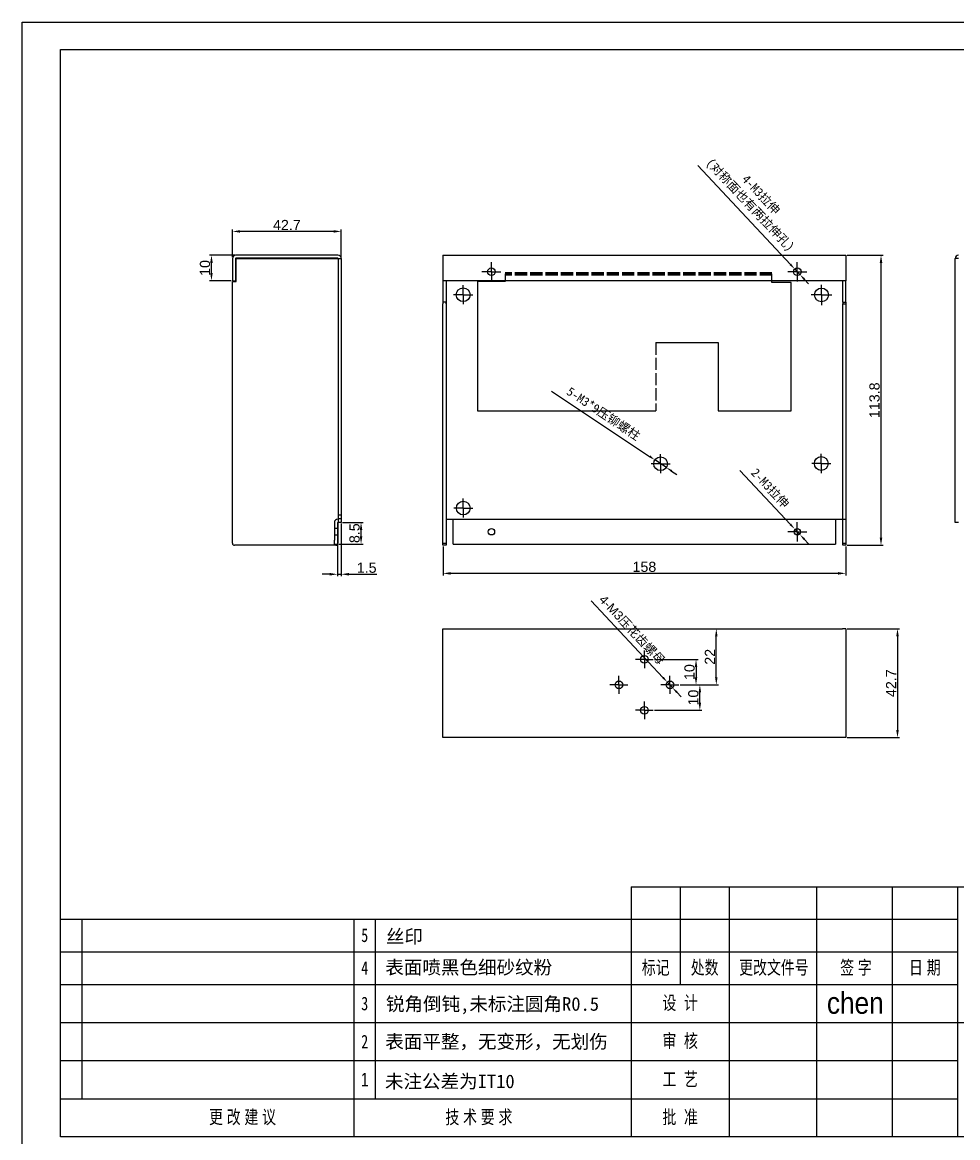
# Model space of a CAD drawing. Header units: millimetres. Extents: x 3299 to 4566, y 1016 to 2046.
# Drawn here: x 3299.4 to 3666.4, y 1608.1 to 2045.7 of the extents above; entities that cross this region are included whole.
import ezdxf
from ezdxf.enums import TextEntityAlignment as Align

# ---------------------------------------------------------------- set-up
doc = ezdxf.new("R2010")
doc.units = ezdxf.units.MM
doc.header["$LTSCALE"] = 0.4
doc.linetypes.add('ACAD_ISO02W100', pattern=[15, 12, -3])
for name, color, linetype in [('CON', 7, 'Continuous'), ('hatch', 2, 'Continuous'), ('SLD-0', 179, 'Continuous'), ('text', 7, 'Continuous')]:
    doc.layers.add(name, color=color, linetype=linetype)
doc.styles.add('GA1', font='simhei.ttf')
doc.styles.add('GA3', font='STXINGKA.TTF', dxfattribs={"width": 0.9})
doc.styles.get("Standard").update_dxf_attribs({"font": '', "width": 0.75})
doc.styles.add('style1', font='arial.ttf')
doc.styles.add('style2', font='STXINGKA.TTF', dxfattribs={"width": 0.9})
doc.styles.get('Standard').set_extended_font_data('SimSun')
doc.dimstyles.new('ISO-25$0', dxfattribs={"dimtxt": 4, "dimasz": 3, "dimexe": 0.8, "dimexo": 0.5, "dimgap": 0.5, "dimtad": 1, "dimdsep": 46, "dimtxsty": 'style1', "dimcen": 2, "dimclrd": 3, "dimclre": 3, "dimclrt": 3, "dimadec": 0, "dimazin": 0, "dimtfac": 1, "dimtmove": 0, "dimatfit": 2, "dimfxl": 1, "dimarcsym": 0})
doc.dimstyles.new('ISO-25$3', dxfattribs={"dimtxt": 3.5, "dimasz": 2.5, "dimexe": 1.25, "dimexo": 1, "dimgap": 1.5, "dimtad": 1, "dimtih": 1, "dimdsep": 46, "dimtxsty": 'style1', "dimcen": 2.5, "dimclrd": 3, "dimclre": 3, "dimclrt": 3, "dimadec": 0, "dimazin": 0, "dimtfac": 1, "dimtmove": 0, "dimatfit": 3, "dimfxl": 1, "dimarcsym": 0})

# ---------------------------------------------------------------- blocks, each defined once
blk = doc.blocks.new('Q')
at = {"color": 0}
for q in [(90.94, 4.06), (237.1, 41.41)]:
    blk.add_line((90.94, 41.41), q, dxfattribs=at)
at = {"lineweight": -3}
blk.add_lwpolyline([(5.7, 166.46), (237.1, 166.46), (237.1, 4.06), (5.7, 4.06)], close=True, dxfattribs=at)
at = {"layer": 'hatch', "color": 0}
for p, q in [((98.25, 41.41), (98.25, 26.8)), ((105.56, 41.41), (105.56, 4.06)), ((118.63, 41.41), (118.63, 4.06)), ((129.92, 41.41), (129.92, 4.06)), ((139.66, 41.41), (139.66, 4.06)), ((5.7, 36.54), (139.66, 36.54)), ((8.95, 9.74), (8.95, 36.54)), ((49.52, 36.54), (49.52, 4.06)), ((52.76, 9.74), (52.76, 36.54)), ((5.7, 31.67), (139.66, 31.67)), ((5.7, 26.8), (139.66, 26.8)), ((5.7, 21.11), (139.66, 21.11)), ((139.66, 21.11), (237.1, 21.11)), ((5.7, 15.43), (139.66, 15.43))]:
    blk.add_line(p, q, dxfattribs=at)
at = {"layer": 'hatch', "lineweight": -3}
blk.add_lwpolyline([(0, 170.52), (241.16, 170.52), (241.16, 0), (0, 0)], close=True, dxfattribs=at)
at = {"layer": 'text', "color": 0}
blk.add_line((5.7, 9.74), (139.66, 9.74), dxfattribs=at)
at = {"width": 0.9}
for tag, height, style, p in [('KEHU', 3.25, 'style1', (224.31, 160.95)), ('SHEJI', 3.25, 'style2', (124.41, 22.43)), ('RIQI', 2.03, 'style2', (134.75, 22.26))]:
    blk.add_attdef(tag, text='', height=height, dxfattribs=dict(at, style=style)).set_placement(p, align=Align.CENTER)
at = {"style": 'style1', "width": 0.9}
blk.add_attdef('TUHAO', (191.77, 35.6), '', height=3.25, dxfattribs=at)
for tag, p, width in [('FIVE', (54.31, 32.96), 0.9), ('FORU', (54.21, 28.35), 0.9), ('THREE', (54.31, 22.88), 0.9), ('TWO', (54.21, 17.26), 0.8), ('ONE', (54.16, 11.32), 0.9)]:
    blk.add_attdef(tag, p, '', height=2.03, dxfattribs=dict(width=width))
at = {"width": 0.9}
for tag, height, p in [('MINGCHEN', 4.87, (163.85, 26.52)), ('SHULIANG', 2.03, (221.89, 23.13)), ('JI', 2.44, (196.74, 17.15)), ('GONG', 2.44, (208.97, 17.01)), ('BANBEN', 2.44, (231.89, 17.17)), ('CAILIAO', 3.25, (164.34, 11.02))]:
    blk.add_attdef(tag, text='', height=height, dxfattribs=at).set_placement(p, align=Align.CENTER)
at = {"layer": 'text', "color": 0, "char_height": 2.03, "width": 14.2015, "attachment_point": 5}
for s, insert in [('{\\fSimSun|b0|i0|c134|p54;5}', (51.14, 34.15)), ('{\\fSimSun|b0|i0|c134|p54;4}', (51.14, 29.28)), ('{\\fￋￎￌﾣﾤ|b0|i0|c134|p2;标记}', (94.6, 29.23)), ('{\\fￋￎￌﾣﾤ|b0|i0|c134|p54;处数}', (101.91, 29.23)), ('{\\fￋￎￌﾣﾤ|b0|i0|c134|p54;更改文件号}', (112.25, 29.23)), ('{\\fￋￎￌﾣﾤ|b0|i0|c134|p54;签 字}', (124.51, 29.23)), ('{\\fￋￎￌﾣﾤ|b0|i0|c134|p54;日 期}', (134.79, 29.23)), ('{\\fￋￎￌﾣﾤ|b0|i0|c134|p54;设  计}', (98.25, 23.95)), ('{\\fSimSun|b0|i0|c134|p54;3}', (51.14, 23.95)), ('{\\fSimSun|b0|i0|c134|p54;2}', (51.14, 18.27)), ('{\\fￋￎￌﾣﾤ|b0|i0|c134|p54;审  核}', (98.25, 18.27)), ('{\\fￋￎￌﾣﾤ|b0|i0|c134|p54;1}', (51.14, 12.59)), ('{\\fￋￎￌﾣﾤ|b0|i0|c134|p54;工  艺}', (98.25, 12.59)), ('{\\fￋￎￌﾣﾤ|b0|i0|c134|p54;批  准}', (98.25, 6.9))]:
    blk.add_mtext(s, dxfattribs=dict(at, insert=insert))
at = {"layer": 'text', "color": 0, "char_height": 2.03, "attachment_point": 5}
for s, insert in [('{\\fￋￎￌﾣﾤ|b0|i0|c134|p54;更 改 建 议}', (32.89, 6.9)), ('{\\fￋￎￌﾣﾤ|b0|i0|c134|p54;技 术 要 求}', (68.19, 6.9))]:
    blk.add_mtext(s, dxfattribs=dict(at, insert=insert))
blk = doc.blocks.new('SW_CENTERMARKSYMBOL_5')
at = {"layer": 'SLD-0', "color": 0}
for p, q in [((-0.5, 0), (-0.75, 0)), ((0, 0), (-0.5, 0)), ((0, 0.5), (0, 0.75)), ((0, 0), (0, 0.5)), ((0, 0), (0, -0.5)), ((0, 0), (0.5, 0)), ((0.5, 0), (0.75, 0)), ((0, -0.5), (0, -0.75))]:
    blk.add_line(p, q, dxfattribs=at)
blk = doc.blocks.new('SW_CENTERMARKSYMBOL_13')
at = {"layer": 'SLD-0', "color": 0}
for p, q in [((-0.5, 0), (-0.7, 0)), ((0, 0), (-0.5, 0)), ((0, 0.5), (0, 0.7)), ((0, 0), (0, 0.5)), ((0, 0), (0, -0.5)), ((0, 0), (0.5, 0)), ((0.5, 0), (0.7, 0)), ((0, -0.5), (0, -0.7))]:
    blk.add_line(p, q, dxfattribs=at)
blk = doc.blocks.new('SW_CENTERMARKSYMBOL_14')
at = {"layer": 'SLD-0', "color": 0}
for p, q in [((-0.5, 0), (-0.7, 0)), ((0, 0), (-0.5, 0)), ((0, 0.5), (0, 0.7)), ((0, 0), (0, 0.5)), ((0, 0), (0, -0.5)), ((0, 0), (0.5, 0)), ((0.5, 0), (0.7, 0)), ((0, -0.5), (0, -0.7))]:
    blk.add_line(p, q, dxfattribs=at)
blk = doc.blocks.new('*D50')
at = {"layer": 'CON', "color": 3, "lineweight": -2, "transparency": 16777216}
for p, q in [((3580.88, 1869.88), (3600.73, 1848.7)), ((3604.49, 1844.69), (3602.44, 1846.88)), ((3606.2, 1842.87), (3607.91, 1841.04))]:
    blk.add_line(p, q, dxfattribs=at)
at = {"layer": 'CON', "color": 3, "transparency": 16777216}
for points in [[(3601.04, 1848.99), (3600.43, 1848.42), (3602.44, 1846.88)], [(3606.51, 1843.15), (3605.9, 1842.58), (3604.49, 1844.69)]]:
    blk.add_solid(points, dxfattribs=at)
at = {"layer": 'Defpoints', "color": 0, "transparency": 16777216}
for p in [(3602.44, 1846.88), (3604.49, 1844.69)]:
    blk.add_point(p, dxfattribs=at)
at = {"layer": 'CON', "color": 3, "transparency": 16777216, "insert": (3592.71, 1862.79), "char_height": 3.5, "attachment_point": 5, "rotation": 313.1484, "style": 'style1'}
blk.add_mtext('{\\Ftxt|c134;2-M3\\fSimSun|b0|i0|c134|p2;拉伸}', dxfattribs=at)
blk = doc.blocks.new('*D51')
at = {"layer": 'CON', "color": 3, "lineweight": -2, "transparency": 16777216}
for p, q in [((3522.53, 1818.75), (3550.73, 1788.67)), ((3554.49, 1784.65), (3552.44, 1786.84)), ((3556.2, 1782.83), (3557.91, 1781))]:
    blk.add_line(p, q, dxfattribs=at)
at = {"layer": 'CON', "color": 3, "transparency": 16777216}
for points in [[(3551.04, 1788.95), (3550.43, 1788.38), (3552.44, 1786.84)], [(3556.51, 1783.11), (3555.9, 1782.54), (3554.49, 1784.65)]]:
    blk.add_solid(points, dxfattribs=at)
at = {"layer": 'Defpoints', "color": 0, "transparency": 16777216}
for p in [(3552.44, 1786.84), (3554.49, 1784.65)]:
    blk.add_point(p, dxfattribs=at)
at = {"layer": 'CON', "color": 3, "transparency": 16777216, "insert": (3538.54, 1807.21), "char_height": 3.5, "attachment_point": 5, "rotation": 313.1484, "style": 'style1'}
blk.add_mtext('4-M3{\\fSimSun|b0|i0|c134|p2;压花齿螺母}', dxfattribs=at)
blk = doc.blocks.new('SW_CENTERMARKSYMBOL_0')
at = {"layer": 'SLD-0', "color": 0}
for p, q in [((-0.5, 0), (-0.75, 0)), ((0, 0), (-0.5, 0)), ((0, 0.5), (0, 0.75)), ((0, 0), (0, 0.5)), ((0, 0), (0, -0.5)), ((0, 0), (0.5, 0)), ((0.5, 0), (0.75, 0)), ((0, -0.5), (0, -0.75))]:
    blk.add_line(p, q, dxfattribs=at)
blk = doc.blocks.new('SW_CENTERMARKSYMBOL_1')
at = {"layer": 'SLD-0', "color": 0}
for p, q in [((-0.5, 0), (-0.75, 0)), ((0, 0), (-0.5, 0)), ((0, 0.5), (0, 0.75)), ((0, 0), (0, 0.5)), ((0, 0), (0, -0.5)), ((0, 0), (0.5, 0)), ((0.5, 0), (0.75, 0)), ((0, -0.5), (0, -0.75))]:
    blk.add_line(p, q, dxfattribs=at)
blk = doc.blocks.new('SW_CENTERMARKSYMBOL_2')
at = {"layer": 'SLD-0', "color": 0}
for p, q in [((-0.5, 0), (-0.75, 0)), ((0, 0), (-0.5, 0)), ((0, 0.5), (0, 0.75)), ((0, 0), (0, 0.5)), ((0, 0), (0, -0.5)), ((0, 0), (0.5, 0)), ((0.5, 0), (0.75, 0)), ((0, -0.5), (0, -0.75))]:
    blk.add_line(p, q, dxfattribs=at)
blk = doc.blocks.new('SW_CENTERMARKSYMBOL_3')
at = {"layer": 'SLD-0', "color": 0}
for p, q in [((-0.5, 0), (-0.75, 0)), ((0, 0), (-0.5, 0)), ((0, 0.5), (0, 0.75)), ((0, 0), (0, 0.5)), ((0, 0), (0, -0.5)), ((0, 0), (0.5, 0)), ((0.5, 0), (0.75, 0)), ((0, -0.5), (0, -0.75))]:
    blk.add_line(p, q, dxfattribs=at)
blk = doc.blocks.new('SW_CENTERMARKSYMBOL_4')
at = {"layer": 'SLD-0', "color": 0}
for p, q in [((-0.5, 0), (-0.75, 0)), ((0, 0), (-0.5, 0)), ((0, 0.5), (0, 0.75)), ((0, 0), (0, 0.5)), ((0, 0), (0, -0.5)), ((0, 0), (0.5, 0)), ((0.5, 0), (0.75, 0)), ((0, -0.5), (0, -0.75))]:
    blk.add_line(p, q, dxfattribs=at)
blk = doc.blocks.new('SW_CENTERMARKSYMBOL_6')
at = {"layer": 'SLD-0', "color": 0}
for p, q in [((-0.5, 0), (-0.8, 0)), ((0, 0), (-0.5, 0)), ((0, 0.5), (0, 0.8)), ((0, 0), (0, 0.5)), ((0, 0), (0, -0.5)), ((0, 0), (0.5, 0)), ((0.5, 0), (0.8, 0)), ((0, -0.5), (0, -0.8))]:
    blk.add_line(p, q, dxfattribs=at)
blk = doc.blocks.new('*D44')
at = {"layer": 'CON', "color": 3, "lineweight": -2, "transparency": 16777216}
for p, q in [((3507.07, 1900.94), (3545.51, 1875.38)), ((3552.09, 1871.01), (3547.59, 1874)), ((3554.17, 1869.63), (3556.25, 1868.24))]:
    blk.add_line(p, q, dxfattribs=at)
at = {"layer": 'CON', "color": 3, "transparency": 16777216}
for points in [[(3545.74, 1875.73), (3545.28, 1875.04), (3547.59, 1874)], [(3554.4, 1869.97), (3553.94, 1869.28), (3552.09, 1871.01)]]:
    blk.add_solid(points, dxfattribs=at)
at = {"layer": 'Defpoints', "color": 0, "transparency": 16777216}
for p in [(3547.59, 1874), (3552.09, 1871.01)]:
    blk.add_point(p, dxfattribs=at)
at = {"layer": 'CON', "color": 3, "transparency": 16777216, "insert": (3527.35, 1892.01), "char_height": 3.5, "attachment_point": 5, "rotation": 326.3809, "style": 'style1'}
blk.add_mtext('{\\Ftxt|c134;5-M3*9\\fSimSun|b0|i0|c134|p2;压铆螺柱}', dxfattribs=at)
blk = doc.blocks.new('*D45')
at = {"layer": 'CON', "color": 3, "lineweight": -2, "transparency": 16777216}
for p, q in [((3464.47, 1839.99), (3464.47, 1828.68)), ((3622.47, 1839.99), (3622.47, 1828.68)), ((3619.47, 1829.48), (3467.47, 1829.48))]:
    blk.add_line(p, q, dxfattribs=at)
at = {"layer": 'CON', "color": 3, "transparency": 16777216}
for points in [[(3467.47, 1829.98), (3467.47, 1828.98), (3464.47, 1829.48)], [(3619.47, 1829.98), (3619.47, 1828.98), (3622.47, 1829.48)]]:
    blk.add_solid(points, dxfattribs=at)
at = {"layer": 'Defpoints', "color": 0, "transparency": 16777216}
for p in [(3464.47, 1840.49), (3622.47, 1840.49), (3464.47, 1829.48)]:
    blk.add_point(p, dxfattribs=at)
at = {"layer": 'CON', "color": 3, "transparency": 16777216, "insert": (3543.47, 1832.02), "char_height": 4, "attachment_point": 5, "style": 'style1'}
blk.add_mtext('158', dxfattribs=at)
blk = doc.blocks.new('*D46')
at = {"layer": 'CON', "color": 3, "lineweight": -2, "transparency": 16777216}
for p, q in [((3564.41, 1989.46), (3600.73, 1950.7)), ((3604.49, 1946.69), (3602.44, 1948.88)), ((3606.2, 1944.87), (3607.91, 1943.04))]:
    blk.add_line(p, q, dxfattribs=at)
at = {"layer": 'CON', "color": 3, "transparency": 16777216}
for points in [[(3601.04, 1950.99), (3600.43, 1950.42), (3602.44, 1948.88)], [(3606.51, 1945.15), (3605.9, 1944.58), (3604.49, 1946.69)]]:
    blk.add_solid(points, dxfattribs=at)
at = {"layer": 'Defpoints', "color": 0, "transparency": 16777216}
for p in [(3602.44, 1948.88), (3604.49, 1946.69)]:
    blk.add_point(p, dxfattribs=at)
at = {"layer": 'CON', "color": 3, "transparency": 16777216, "insert": (3586.82, 1975.78), "char_height": 3.5, "attachment_point": 5, "rotation": 313.1484, "style": 'style1'}
blk.add_mtext('{\\Ftxt|c134;4-M3\\fSimSun|b0|i0|c134|p2;拉伸\\P(对称面也有两拉伸孔)}', dxfattribs=at)
blk = doc.blocks.new('*D57')
at = {"layer": 'CON', "color": 3, "lineweight": -2, "transparency": 16777216}
for p, q in [((3622.97, 1954.29), (3637.1, 1954.29)), ((3636.3, 1843.49), (3636.3, 1951.29)), ((3622.97, 1840.49), (3637.1, 1840.49))]:
    blk.add_line(p, q, dxfattribs=at)
at = {"layer": 'CON', "color": 3, "transparency": 16777216}
for points in [[(3635.8, 1951.29), (3636.8, 1951.29), (3636.3, 1954.29)], [(3635.8, 1843.49), (3636.8, 1843.49), (3636.3, 1840.49)]]:
    blk.add_solid(points, dxfattribs=at)
at = {"layer": 'Defpoints', "color": 0, "transparency": 16777216}
for p in [(3622.47, 1954.29), (3636.3, 1954.29), (3622.47, 1840.49)]:
    blk.add_point(p, dxfattribs=at)
at = {"layer": 'CON', "color": 3, "transparency": 16777216, "insert": (3633.76, 1897.39), "char_height": 4, "attachment_point": 5, "rotation": 90, "style": 'style1'}
blk.add_mtext('113.8', dxfattribs=at)
blk = doc.blocks.new('*D58')
at = {"layer": 'CON', "color": 3, "lineweight": -2, "transparency": 16777216}
for p, q in [((3382.97, 1954.29), (3372.84, 1954.29)), ((3373.64, 1947.29), (3373.64, 1951.29)), ((3381.37, 1944.29), (3372.84, 1944.29))]:
    blk.add_line(p, q, dxfattribs=at)
at = {"layer": 'CON', "color": 3, "transparency": 16777216}
for points in [[(3373.14, 1951.29), (3374.14, 1951.29), (3373.64, 1954.29)], [(3373.14, 1947.29), (3374.14, 1947.29), (3373.64, 1944.29)]]:
    blk.add_solid(points, dxfattribs=at)
at = {"layer": 'Defpoints', "color": 0, "transparency": 16777216}
for p in [(3373.64, 1954.29), (3383.47, 1954.29), (3381.87, 1944.29)]:
    blk.add_point(p, dxfattribs=at)
at = {"layer": 'CON', "color": 3, "transparency": 16777216, "insert": (3371.1, 1949.29), "char_height": 4, "attachment_point": 5, "rotation": 90, "style": 'style1'}
blk.add_mtext('10', dxfattribs=at)
blk = doc.blocks.new('*D59')
at = {"layer": 'CON', "color": 3, "lineweight": -2, "transparency": 16777216}
for p, q in [((3381.87, 1953.49), (3381.87, 1964.43)), ((3421.57, 1963.63), (3384.87, 1963.63)), ((3424.57, 1953.49), (3424.57, 1964.43))]:
    blk.add_line(p, q, dxfattribs=at)
at = {"layer": 'CON', "color": 3, "transparency": 16777216}
for points in [[(3384.87, 1964.13), (3384.87, 1963.13), (3381.87, 1963.63)], [(3421.57, 1964.13), (3421.57, 1963.13), (3424.57, 1963.63)]]:
    blk.add_solid(points, dxfattribs=at)
at = {"layer": 'Defpoints', "color": 0, "transparency": 16777216}
for p in [(3381.87, 1963.63), (3381.87, 1952.99), (3424.57, 1952.99)]:
    blk.add_point(p, dxfattribs=at)
at = {"layer": 'CON', "color": 3, "transparency": 16777216, "insert": (3403.22, 1966.14), "char_height": 4, "attachment_point": 5, "style": 'style1'}
blk.add_mtext('42.7', dxfattribs=at)
blk = doc.blocks.new('*D60')
at = {"layer": 'CON', "color": 3, "lineweight": -2, "transparency": 16777216}
for p, q in [((3425.07, 1849.49), (3433.12, 1849.49)), ((3432.32, 1843.99), (3432.32, 1846.49)), ((3423.57, 1840.99), (3433.12, 1840.99))]:
    blk.add_line(p, q, dxfattribs=at)
at = {"layer": 'CON', "color": 3, "transparency": 16777216}
for points in [[(3431.82, 1846.49), (3432.82, 1846.49), (3432.32, 1849.49)], [(3431.82, 1843.99), (3432.82, 1843.99), (3432.32, 1840.99)]]:
    blk.add_solid(points, dxfattribs=at)
at = {"layer": 'Defpoints', "color": 0, "transparency": 16777216}
for p in [(3424.57, 1849.49), (3432.32, 1849.49), (3423.07, 1840.99)]:
    blk.add_point(p, dxfattribs=at)
at = {"layer": 'CON', "color": 3, "transparency": 16777216, "insert": (3429.78, 1845.24), "char_height": 4, "attachment_point": 5, "rotation": 90, "style": 'style1'}
blk.add_mtext('8.5', dxfattribs=at)
blk = doc.blocks.new('*D61')
at = {"layer": 'CON', "color": 3, "lineweight": -2, "transparency": 16777216}
for p, q in [((3424.57, 1848.99), (3424.57, 1828.33)), ((3423.07, 1840.49), (3423.07, 1828.33)), ((3420.07, 1829.13), (3417.07, 1829.13)), ((3423.07, 1829.13), (3424.57, 1829.13)), ((3427.57, 1829.13), (3438.5, 1829.13))]:
    blk.add_line(p, q, dxfattribs=at)
at = {"layer": 'CON', "color": 3, "transparency": 16777216}
for points in [[(3420.07, 1829.63), (3420.07, 1828.63), (3423.07, 1829.13)], [(3427.57, 1829.63), (3427.57, 1828.63), (3424.57, 1829.13)]]:
    blk.add_solid(points, dxfattribs=at)
at = {"layer": 'Defpoints', "color": 0, "transparency": 16777216}
for p in [(3424.57, 1849.49), (3423.07, 1840.99), (3424.57, 1829.13)]:
    blk.add_point(p, dxfattribs=at)
at = {"layer": 'CON', "color": 3, "transparency": 16777216, "insert": (3434.53, 1831.67), "char_height": 4, "attachment_point": 5, "style": 'style1'}
blk.add_mtext('1.5', dxfattribs=at)
blk = doc.blocks.new('*D74')
at = {"layer": 'CON', "color": 3, "lineweight": -2, "transparency": 16777216}
for p, q in [((3557.47, 1807.75), (3572.49, 1807.75)), ((3571.69, 1788.75), (3571.69, 1804.75)), ((3557.47, 1785.75), (3572.49, 1785.75))]:
    blk.add_line(p, q, dxfattribs=at)
at = {"layer": 'CON', "color": 3, "transparency": 16777216}
for points in [[(3571.19, 1804.75), (3572.19, 1804.75), (3571.69, 1807.75)], [(3571.19, 1788.75), (3572.19, 1788.75), (3571.69, 1785.75)]]:
    blk.add_solid(points, dxfattribs=at)
at = {"layer": 'Defpoints', "color": 0, "transparency": 16777216}
for p in [(3556.97, 1807.75), (3571.69, 1807.75), (3556.97, 1785.75)]:
    blk.add_point(p, dxfattribs=at)
at = {"layer": 'CON', "color": 3, "transparency": 16777216, "insert": (3569.18, 1796.75), "char_height": 4, "attachment_point": 5, "rotation": 90, "style": 'style1'}
blk.add_mtext('22', dxfattribs=at)
blk = doc.blocks.new('*D75')
at = {"layer": 'CON', "color": 3, "lineweight": -2, "transparency": 16777216}
for p, q in [((3622.97, 1807.75), (3643.57, 1807.75)), ((3642.77, 1804.75), (3642.77, 1768.05)), ((3622.97, 1765.05), (3643.57, 1765.05))]:
    blk.add_line(p, q, dxfattribs=at)
at = {"layer": 'CON', "color": 3, "transparency": 16777216}
for points in [[(3642.27, 1804.75), (3643.27, 1804.75), (3642.77, 1807.75)], [(3642.27, 1768.05), (3643.27, 1768.05), (3642.77, 1765.05)]]:
    blk.add_solid(points, dxfattribs=at)
at = {"layer": 'Defpoints', "color": 0, "transparency": 16777216}
for p in [(3622.47, 1807.75), (3622.47, 1765.05), (3642.77, 1765.05)]:
    blk.add_point(p, dxfattribs=at)
at = {"layer": 'CON', "color": 3, "transparency": 16777216, "insert": (3640.26, 1786.4), "char_height": 4, "attachment_point": 5, "rotation": 90, "style": 'style1'}
blk.add_mtext('42.7', dxfattribs=at)
blk = doc.blocks.new('*D197')
at = {"layer": 'CON', "color": 3, "lineweight": -2, "transparency": 16777216}
for p, q in [((3557.97, 1785.75), (3566.03, 1785.75)), ((3565.23, 1778.75), (3565.23, 1782.75)), ((3547.47, 1775.75), (3566.03, 1775.75))]:
    blk.add_line(p, q, dxfattribs=at)
at = {"layer": 'CON', "color": 3, "transparency": 16777216}
for points in [[(3564.73, 1782.75), (3565.73, 1782.75), (3565.23, 1785.75)], [(3564.73, 1778.75), (3565.73, 1778.75), (3565.23, 1775.75)]]:
    blk.add_solid(points, dxfattribs=at)
at = {"layer": 'Defpoints', "color": 0, "transparency": 16777216}
for p in [(3557.47, 1785.75), (3565.23, 1785.75), (3546.97, 1775.75)]:
    blk.add_point(p, dxfattribs=at)
at = {"layer": 'CON', "color": 3, "transparency": 16777216, "insert": (3562.69, 1780.75), "char_height": 4, "attachment_point": 5, "rotation": 90, "style": 'style1'}
blk.add_mtext('10', dxfattribs=at)
blk = doc.blocks.new('*D198')
at = {"layer": 'CON', "color": 3, "lineweight": -2, "transparency": 16777216}
for p, q in [((3547.47, 1795.75), (3564.53, 1795.75)), ((3563.73, 1792.75), (3563.73, 1788.75)), ((3558.47, 1785.75), (3564.53, 1785.75))]:
    blk.add_line(p, q, dxfattribs=at)
at = {"layer": 'CON', "color": 3, "transparency": 16777216}
for points in [[(3563.23, 1792.75), (3564.23, 1792.75), (3563.73, 1795.75)], [(3563.23, 1788.75), (3564.23, 1788.75), (3563.73, 1785.75)]]:
    blk.add_solid(points, dxfattribs=at)
at = {"layer": 'Defpoints', "color": 0, "transparency": 16777216}
for p in [(3546.97, 1795.75), (3557.97, 1785.75), (3563.73, 1785.75)]:
    blk.add_point(p, dxfattribs=at)
at = {"layer": 'CON', "color": 3, "transparency": 16777216, "insert": (3561.18, 1790.75), "char_height": 4, "attachment_point": 5, "rotation": 90, "style": 'style1'}
blk.add_mtext('10', dxfattribs=at)

msp = doc.modelspace()

# ---------------------------------------------------------------- linework, layer by layer
at = {"color": 7, "linetype": 'Continuous', "lineweight": 25}
for p, q in [((3381.866, 1952.985), (3381.866, 1944.285)), ((3383.066, 1952.985), (3383.066, 1944.285)), ((3423.266, 1954.285), (3383.166, 1954.285)), ((3423.266, 1953.085), (3383.166, 1953.085)), ((3383.366, 1943.985), (3383.366, 1952.985)), ((3383.366, 1952.985), (3423.266, 1952.985)), ((3423.266, 1952.985), (3423.366, 1952.985)), ((3423.366, 1952.985), (3424.566, 1952.985)), ((3424.566, 1952.985), (3424.566, 1849.485)), ((3464.469, 1954.285), (3622.469, 1954.285)), ((3622.469, 1954.285), (3622.469, 1952.985)), ((3622.469, 1952.985), (3622.469, 1944.285)), ((3665.43, 1849.485), (3665.43, 1952.985)), ((3666.63, 1952.985), (3665.43, 1952.985)), ((3381.866, 1944.285), (3383.066, 1944.285)), ((3381.866, 1841.285), (3381.866, 1943.985)), ((3381.866, 1943.985), (3383.366, 1943.985)), ((3622.469, 1944.285), (3464.469, 1944.285)), ((3621.269, 1935.885), (3621.269, 1944.285)), ((3622.469, 1935.885), (3622.469, 1944.285)), ((3464.469, 1841.285), (3464.469, 1935.285)), ((3465.669, 1935.885), (3465.669, 1840.485)), ((3621.269, 1935.885), (3622.469, 1935.885)), ((3621.269, 1935.885), (3621.269, 1935.285)), ((3621.269, 1935.285), (3622.469, 1935.285)), ((3621.269, 1840.485), (3621.269, 1935.285)), ((3622.469, 1935.885), (3622.469, 1935.285)), ((3622.469, 1935.285), (3622.469, 1841.285)), ((3423.066, 1849.485), (3423.366, 1849.485)), ((3423.066, 1849.485), (3423.066, 1840.985)), ((3423.166, 1849.485), (3423.266, 1849.485)), ((3423.166, 1849.485), (3423.166, 1841.285)), ((3424.566, 1849.485), (3423.266, 1849.485)), ((3465.669, 1850.747), (3622.469, 1850.747)), ((3468.469, 1840.985), (3468.469, 1850.747)), ((3618.469, 1850.747), (3618.469, 1840.985)), ((3666.73, 1849.485), (3665.43, 1849.485)), ((3422.366, 1840.485), (3382.666, 1840.485)), ((3422.366, 1840.485), (3423.156, 1840.485)), ((3423.156, 1840.485), (3423.156, 1841.159)), ((3464.469, 1840.485), (3464.469, 1841.285)), ((3464.469, 1841.285), (3465.669, 1841.285)), ((3465.669, 1840.485), (3464.469, 1840.485)), ((3468.469, 1840.985), (3618.469, 1840.985)), ((3621.269, 1841.285), (3622.469, 1841.285)), ((3622.469, 1840.485), (3621.269, 1840.485)), ((3622.469, 1841.285), (3622.469, 1840.485)), ((3464.469, 1807.747), (3465.769, 1807.747)), ((3464.469, 1806.447), (3464.469, 1807.747)), ((3465.769, 1807.747), (3621.169, 1807.747)), ((3622.469, 1807.747), (3621.169, 1807.747)), ((3622.469, 1807.747), (3622.469, 1806.447)), ((3464.469, 1766.347), (3464.469, 1806.447)), ((3622.469, 1806.447), (3622.469, 1766.347)), ((3464.469, 1765.047), (3464.469, 1766.347)), ((3622.469, 1765.047), (3464.469, 1765.047)), ((3622.469, 1766.347), (3622.469, 1765.047))]:
    msp.add_line(p, q, dxfattribs=at)
at = {"color": 5, "linetype": 'Continuous', "lineweight": 25}
for p, q in [((3423.366, 1952.985), (3423.366, 1849.485)), ((3423.366, 1852.402), (3424.566, 1852.402)), ((3423.366, 1850.985), (3424.566, 1850.985)), ((3421.866, 1849.447), (3421.866, 1842.485)), ((3423.066, 1847.035), (3421.866, 1847.035)), ((3423.166, 1850.747), (3423.366, 1850.747)), ((3421.866, 1844.535), (3423.066, 1844.535)), ((3421.866, 1840.985), (3421.866, 1842.485)), ((3421.866, 1840.985), (3423.066, 1840.985))]:
    msp.add_line(p, q, dxfattribs=at)
at = {"color": 7, "linetype": 'Continuous', "lineweight": 25}
for points in [[(3464.469, 1954.285), (3464.469, 1952.985), (3464.469, 1944.285), (3464.469, 1935.885)], [(3490.469, 1944.285), (3464.469, 1944.285)], [(3465.669, 1944.285), (3465.669, 1935.885)], [(3566.469, 1944.285), (3520.469, 1944.285)], [(3465.669, 1935.285), (3465.669, 1935.885), (3464.469, 1935.885), (3464.469, 1935.285)]]:
    msp.add_lwpolyline(points, dxfattribs=at)
at = {"color": 5, "linetype": 'ACAD_ISO02W100', "lineweight": 70}
msp.add_lwpolyline([(3593.507, 1947.004), (3488.863, 1947.004)], dxfattribs=at)
at = {"color": 2, "linetype": 'ACAD_ISO02W100', "lineweight": 70}
msp.add_lwpolyline([(3593.507, 1947.004), (3488.863, 1947.004)], dxfattribs=at)
at = {"color": 7, "linetype": 'Continuous', "lineweight": 25}
for centre, radius in [((3483.469, 1947.785), 1.5), ((3603.469, 1947.785), 1.5), ((3472.39, 1938.782), 2.7), ((3612.942, 1938.707), 2.7), ((3549.843, 1872.504), 2.7), ((3612.875, 1872.579), 2.7), ((3483.469, 1845.785), 1.25), ((3603.469, 1845.785), 1.25), ((3543.469, 1795.747), 1.5), ((3533.469, 1785.747), 1.5), ((3553.469, 1785.747), 1.5), ((3543.469, 1775.747), 1.5)]:
    msp.add_circle(centre, radius, dxfattribs=at)
for centre, radius, start, end in [((3383.166, 1952.985), 1.3, 90, 180), ((3383.166, 1952.985), 0.1, 90, 180), ((3423.266, 1952.985), 1.3, 0, 90), ((3423.266, 1952.985), 0.1, 0, 90), ((3666.73, 1952.985), 1.3, 90, 180), ((3423.166, 1849.447), 0.1, 157.22157, 180), ((3382.666, 1841.285), 0.8, 180, 270), ((3422.366, 1841.285), 0.8, 270, 0)]:
    msp.add_arc(centre, radius, start, end, dxfattribs=at)
at = {"color": 5, "linetype": 'Continuous', "lineweight": 25}
msp.add_arc((3423.166, 1849.447), 1.3, 90, 180, dxfattribs=at)
at = {"layer": 'CON', "color": 2}
for p, q in [((3488.863, 1944.004), (3478.006, 1944.032)), ((3478.006, 1944.032), (3478.006, 1893.186)), ((3488.863, 1947.004), (3488.863, 1944.004)), ((3593.507, 1943.545), (3593.507, 1947.004)), ((3601.036, 1943.545), (3593.507, 1943.545)), ((3601.036, 1893.186), (3601.036, 1943.545)), ((3547.95, 1920.073), (3572.446, 1920.073)), ((3572.446, 1920.073), (3572.446, 1893.186)), ((3478.006, 1893.186), (3547.95, 1893.186)), ((3572.446, 1893.186), (3601.036, 1893.186))]:
    msp.add_line(p, q, dxfattribs=at)
at = {"layer": 'CON', "color": 5}
for p, q in [((3488.863, 1947.004), (3488.863, 1944.285)), ((3593.507, 1944.285), (3593.507, 1947.004))]:
    msp.add_line(p, q, dxfattribs=at)
at = {"layer": 'CON', "color": 1, "linetype": 'ACAD_ISO02W100'}
msp.add_line((3547.95, 1920.073), (3547.95, 1893.186), dxfattribs=at)
at = {"layer": 'CON'}
for p, q in [((3572.446, 1918.587), (3572.446, 1893.186)), ((3572.446, 1893.186), (3601.036, 1893.186))]:
    msp.add_line(p, q, dxfattribs=at)
msp.add_circle((3472.407, 1855.102), 2.7, dxfattribs=at)

# ---------------------------------------------------------------- block references
at = {"lineweight": 0}
ref = msp.add_blockref('Q', (3299.437, 1597.786), dxfattribs=dict(at, xscale=2.626559999999699, yscale=2.626559999999699, zscale=2.626559999999699))
ref.add_attrib('FIVE', '丝印', (3442.091, 1684.36), dxfattribs={"height": 5.3319, "style": 'GA1'})
ref.add_attrib('FORU', '表面喷黑色细砂纹粉', (3441.832, 1672.253), dxfattribs={"height": 5.3319, "style": 'GA1'})
ref.add_attrib('THREE', '锐角倒钝,未标注圆角R0.5', (3442.091, 1657.886), dxfattribs={"height": 5.33192, "style": 'GA1'})
ref.add_attrib('TWO', '表面平整，无变形，无划伤', (3441.832, 1643.11), dxfattribs={"height": 5.33192, "style": 'GA1'})
ref.add_attrib('ONE', '未注公差为IT10', (3441.701, 1627.525), dxfattribs={"height": 5.3319, "style": 'GA1'})
ref.add_attrib('SHEJI', 'chen', dxfattribs={"height": 8.5311, "style": 'GA3', "width": 0.9}).set_placement((3626.213, 1656.692), align=Align.CENTER)
at = {"color": 7, "linetype": 'Continuous', "lineweight": 25, "xscale": 5, "yscale": 5, "zscale": 5, "rotation": 180}
for name, p in [('SW_CENTERMARKSYMBOL_0', (3483.469, 1947.785)), ('SW_CENTERMARKSYMBOL_1', (3603.469, 1947.785)), ('SW_CENTERMARKSYMBOL_5', (3472.39, 1938.782)), ('SW_CENTERMARKSYMBOL_6', (3612.942, 1938.707)), ('SW_CENTERMARKSYMBOL_3', (3549.843, 1872.504)), ('SW_CENTERMARKSYMBOL_2', (3612.875, 1872.579)), ('SW_CENTERMARKSYMBOL_4', (3472.407, 1855.102))]:
    msp.add_blockref(name, p, dxfattribs=at)
at = {"layer": 'SLD-0', "xscale": 5, "yscale": 5, "zscale": 5, "rotation": 180}
for name, p in [('SW_CENTERMARKSYMBOL_5', (3603.469, 1845.785)), ('SW_CENTERMARKSYMBOL_13', (3543.469, 1795.747)), ('SW_CENTERMARKSYMBOL_13', (3533.469, 1785.747)), ('SW_CENTERMARKSYMBOL_14', (3553.469, 1785.747)), ('SW_CENTERMARKSYMBOL_13', (3543.469, 1775.747))]:
    msp.add_blockref(name, p, dxfattribs=at)

# ---------------------------------------------------------------- dimensions: what is measured, and where the dimension line sits
at = {"layer": 'CON'}
for p1, p2, text, picture, middle in [((3604.495, 1946.691), (3602.443, 1948.88), '{\\Ftxt|c134;4-M3\\fSimSun|b0|i0|c134|p2;拉伸\\P(对称面也有两拉伸孔)}', '*D46', (3586.817, 1975.776)), ((3552.091, 1871.009), (3547.594, 1873.999), '{\\Ftxt|c134;5-M3*9\\fSimSun|b0|i0|c134|p2;压铆螺柱}', '*D44', (3527.348, 1892.005)), ((3604.495, 1844.691), (3602.443, 1846.88), '{\\Ftxt|c134;2-M3\\fSimSun|b0|i0|c134|p2;拉伸}', '*D50', (3592.714, 1862.793)), ((3554.495, 1784.652), (3552.443, 1786.841), '4-M3{\\fSimSun|b0|i0|c134|p2;压花齿螺母}', '*D51', (3538.54, 1807.207))]:
    dim = msp.add_diameter_dim_2p(p1=p1, p2=p2, text=text, dimstyle='ISO-25$3', dxfattribs=at)
    dim.commit()
    dim.dimension.update_dxf_attribs({"geometry": picture, "text_midpoint": middle})
at = {"layer": 'CON', "color": 5}
for base, p1, p2, angle, picture, middle in [((3381.866, 1963.632), (3424.566, 1952.985), (3381.866, 1952.985), 180, '*D59', (3403.216, 1966.141)), ((3373.638, 1954.285), (3381.866, 1944.285), (3383.466, 1954.285), 270, '*D58', (3371.096, 1949.285)), ((3432.32, 1849.485), (3423.066, 1840.985), (3424.566, 1849.485), 90, '*D60', (3429.778, 1845.235))]:
    dim = msp.add_linear_dim(base=base, p1=p1, p2=p2, angle=angle, dimstyle='ISO-25$0', dxfattribs=at)
    dim.commit()
    dim.dimension.update_dxf_attribs({"geometry": picture, "text_midpoint": middle})
at = {"layer": 'CON'}
for base, p1, p2, angle, picture, middle in [((3636.305, 1954.285), (3622.469, 1840.485), (3622.469, 1954.285), 270, '*D57', (3633.761, 1897.385)), ((3464.469, 1829.482), (3622.469, 1840.485), (3464.469, 1840.485), 180, '*D45', (3543.469, 1832.025)), ((3571.691, 1807.747), (3556.969, 1785.747), (3556.969, 1807.747), 90, '*D74', (3569.183, 1796.747)), ((3642.769, 1765.047), (3622.469, 1807.747), (3622.469, 1765.047), 90, '*D75', (3640.261, 1786.397)), ((3563.726, 1785.747), (3546.969, 1795.747), (3557.969, 1785.747), 90, '*D198', (3561.184, 1790.747)), ((3565.233, 1785.747), (3546.969, 1775.747), (3557.469, 1785.747), 90, '*D197', (3562.69, 1780.747))]:
    dim = msp.add_linear_dim(base=base, p1=p1, p2=p2, angle=angle, dimstyle='ISO-25$0', dxfattribs=at)
    dim.commit()
    dim.dimension.update_dxf_attribs({"geometry": picture, "text_midpoint": middle})
at = {"layer": 'CON', "color": 5}
dim = msp.add_linear_dim(base=(3424.566, 1829.126), p1=(3423.066, 1840.985), p2=(3424.566, 1849.485), dimstyle='ISO-25$0', dxfattribs=at)
dim.commit()
dim.dimension.update_dxf_attribs({"geometry": '*D61', "text_midpoint": (3434.534, 1831.668)})

doc.saveas('drawing.dxf')
